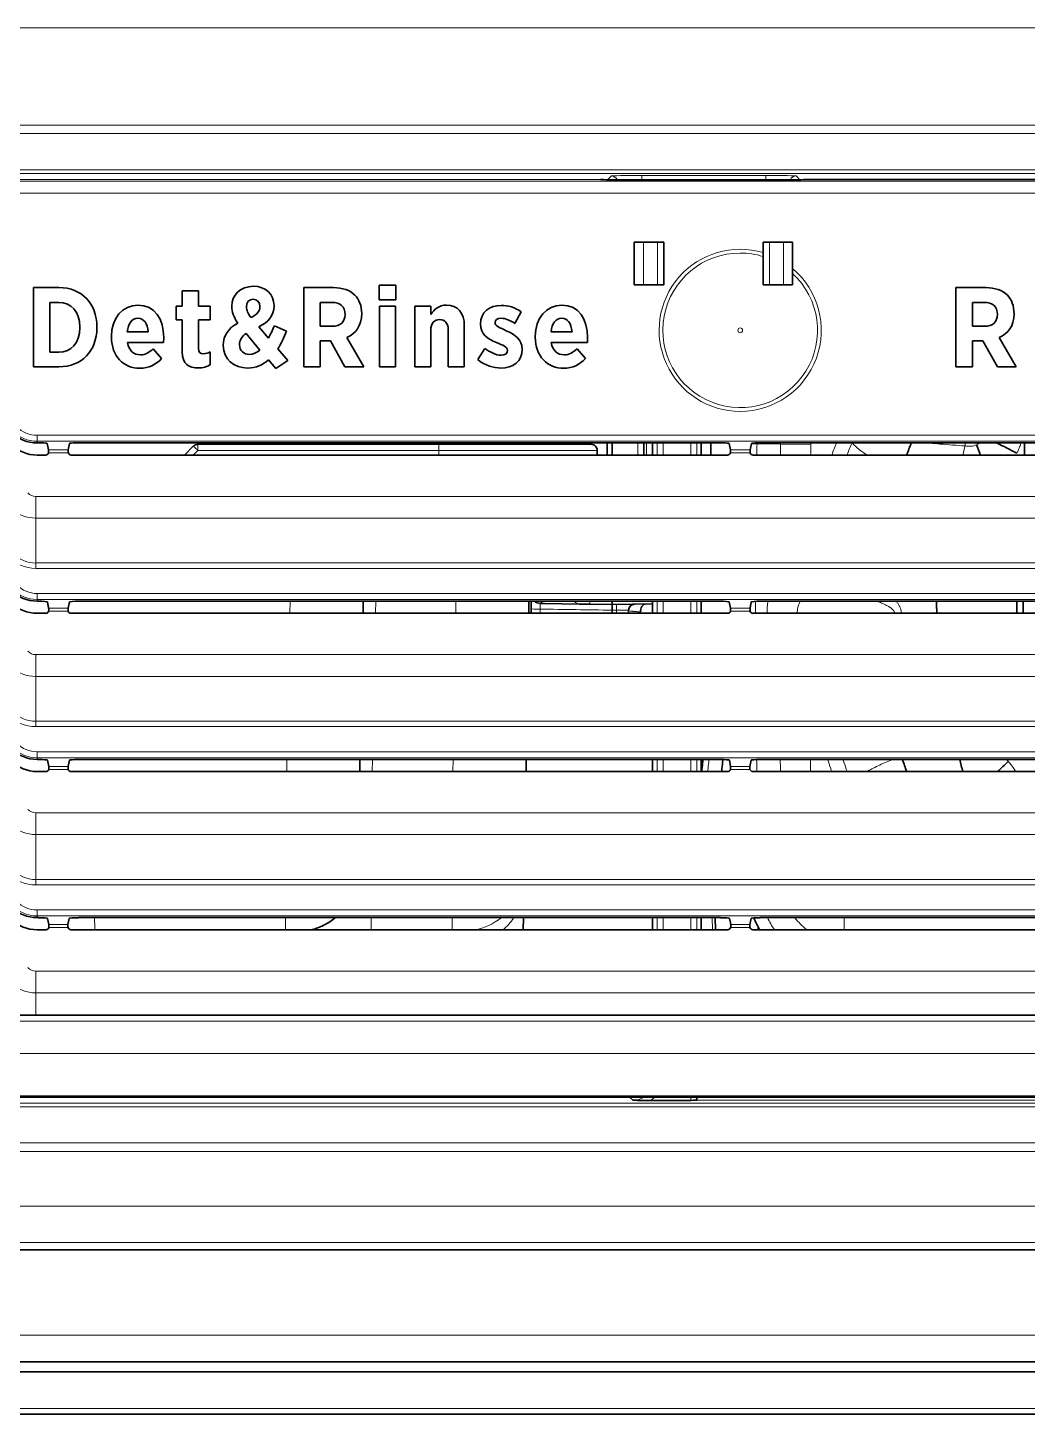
# Model space of a CAD drawing. Header units: inches. Extents: x -1096 to 3103, y -191 to 3207.
# Drawn here: x 1357.1 to 1439.2, y 1116.8 to 1230.7 of the extents above; entities that cross this region are included whole.
import ezdxf

# ---------------------------------------------------------------- set-up
doc = ezdxf.new("R2010")
doc.units = ezdxf.units.IN

msp = doc.modelspace()

# ---------------------------------------------------------------- linework, layer by layer
at = {"lineweight": 13}
for p, q in [((1747.5, 1230.75), (1305.42, 1230.75)), ((1314.76, 1222.75), (1516.56, 1222.75)), ((1516.56, 1222.05), (1314.76, 1222.05)), ((1314.76, 1219.07), (1516.56, 1219.07)), ((1516.56, 1218.77), (1314.76, 1218.77)), ((1404.18, 1218.28), (1315.52, 1218.28)), ((1315.66, 1218.15), (1515.67, 1218.15)), ((1404.77, 1218.26), (1405.08, 1218.57)), ((1407.58, 1218.61), (1407.58, 1218.24)), ((1407.58, 1218.61), (1417.75, 1218.61)), ((1417.75, 1218.61), (1417.75, 1218.24)), ((1420.25, 1218.57), (1420.56, 1218.26)), ((1515.67, 1217.15), (1315.66, 1217.15)), ((1407.72, 1209.64), (1407.72, 1213.14)), ((1408.87, 1213.14), (1408.87, 1209.64)), ((1418.06, 1209.64), (1418.06, 1213.14)), ((1419.21, 1213.14), (1419.21, 1209.64)), ((1357.91, 1197.27), (1357.91, 1196.78)), ((1357.91, 1197.27), (1473.42, 1197.27)), ((1357.91, 1196.78), (1357.91, 1196.64)), ((1473.42, 1196.78), (1357.91, 1196.78)), ((1358.86, 1196.07), (1360.47, 1196.07)), ((1371.12, 1196.63), (1371.12, 1196.64)), ((1371.12, 1196.53), (1371.12, 1196.02)), ((1389.87, 1196.53), (1389.87, 1196.63)), ((1390.36, 1196.53), (1390.36, 1196.63)), ((1390.9, 1196.63), (1390.9, 1196.64)), ((1390.91, 1196.53), (1390.91, 1196.02)), ((1405.13, 1196.64), (1405.13, 1195.64)), ((1407.25, 1195.64), (1407.25, 1196.64)), ((1407.97, 1196.64), (1407.97, 1195.64)), ((1408.83, 1195.64), (1408.83, 1196.64)), ((1409.33, 1196.64), (1409.33, 1195.64)), ((1411.6, 1195.64), (1411.6, 1196.64)), ((1412.1, 1196.64), (1412.1, 1195.64)), ((1414.86, 1196.07), (1416.47, 1196.07)), ((1416.57, 1196.57), (1417.03, 1196.56)), ((1417.03, 1196.56), (1418.98, 1196.53)), ((1418.98, 1196.53), (1421.46, 1196.49)), ((1434.14, 1196.64), (1434.14, 1196.39)), ((1360.48, 1195.82), (1358.85, 1195.82)), ((1371.12, 1196.02), (1370.74, 1195.64)), ((1390.91, 1196.02), (1371.12, 1196.02)), ((1390.9, 1195.64), (1390.91, 1196.02)), ((1416.48, 1195.82), (1414.85, 1195.82)), ((1357.81, 1192.25), (1473.52, 1192.25)), ((1357.81, 1190.46), (1357.81, 1192.25)), ((1357.81, 1190.46), (1357.81, 1186.78)), ((1473.52, 1190.46), (1357.81, 1190.46)), ((1357.81, 1186.78), (1473.52, 1186.78)), ((1357.81, 1186.78), (1357.81, 1186.33)), ((1473.52, 1186.33), (1357.81, 1186.33)), ((1357.91, 1184.27), (1357.91, 1183.78)), ((1357.91, 1184.27), (1473.42, 1184.27)), ((1357.91, 1183.78), (1357.91, 1183.64)), ((1473.42, 1183.78), (1357.91, 1183.78)), ((1378.68, 1182.64), (1378.7, 1183.64)), ((1385.73, 1183.64), (1385.71, 1182.64)), ((1392.29, 1182.64), (1392.31, 1183.64)), ((1408.83, 1182.64), (1408.83, 1183.64)), ((1409.33, 1183.64), (1409.33, 1182.64)), ((1411.6, 1182.64), (1411.6, 1183.64)), ((1412.1, 1183.64), (1412.1, 1182.64)), ((1358.86, 1183.07), (1360.47, 1183.07)), ((1360.47, 1182.82), (1358.86, 1182.82)), ((1399.22, 1182.99), (1399.22, 1182.64)), ((1405.51, 1182.9), (1405.51, 1182.64)), ((1414.86, 1183.07), (1416.47, 1183.07)), ((1416.47, 1182.82), (1414.86, 1182.82)), ((1357.81, 1179.25), (1473.52, 1179.25)), ((1357.81, 1177.46), (1357.81, 1179.25)), ((1357.81, 1177.46), (1357.81, 1173.78)), ((1473.52, 1177.46), (1357.81, 1177.46)), ((1357.81, 1173.78), (1357.81, 1173.33)), ((1357.81, 1173.78), (1473.52, 1173.78)), ((1473.52, 1173.33), (1357.81, 1173.33)), ((1357.91, 1171.27), (1357.91, 1170.78)), ((1357.91, 1171.27), (1473.42, 1171.27)), ((1357.91, 1170.78), (1357.91, 1170.64)), ((1473.42, 1170.78), (1357.91, 1170.78)), ((1358.87, 1170.07), (1360.46, 1170.07)), ((1378.41, 1169.64), (1378.43, 1170.64)), ((1385.46, 1170.64), (1385.44, 1169.64)), ((1392.07, 1169.64), (1392.09, 1170.64)), ((1408.83, 1169.64), (1408.83, 1170.64)), ((1409.33, 1170.64), (1409.33, 1169.64)), ((1411.6, 1169.64), (1411.6, 1170.64)), ((1412.1, 1170.64), (1412.1, 1169.64)), ((1414.87, 1170.07), (1416.46, 1170.07)), ((1360.46, 1169.82), (1358.87, 1169.82)), ((1416.46, 1169.82), (1414.87, 1169.82)), ((1357.81, 1166.25), (1473.52, 1166.25)), ((1357.81, 1164.46), (1357.81, 1166.25)), ((1473.52, 1164.46), (1357.81, 1164.46)), ((1357.81, 1164.46), (1357.81, 1160.78)), ((1357.81, 1160.78), (1473.52, 1160.78)), ((1357.81, 1160.78), (1357.81, 1160.33)), ((1473.52, 1160.33), (1357.81, 1160.33)), ((1357.91, 1157.78), (1357.91, 1158.27)), ((1357.91, 1158.27), (1473.42, 1158.27)), ((1357.91, 1157.78), (1357.91, 1157.64)), ((1473.42, 1157.78), (1357.91, 1157.78)), ((1408.83, 1156.64), (1408.83, 1157.64)), ((1409.33, 1157.64), (1409.33, 1156.64)), ((1411.6, 1156.64), (1411.6, 1157.64)), ((1412.1, 1157.64), (1412.1, 1156.64)), ((1413.37, 1156.64), (1413.35, 1157.64)), ((1424.19, 1157.64), (1424.19, 1156.64)), ((1360.45, 1156.82), (1358.87, 1156.82)), ((1358.88, 1157.07), (1360.45, 1157.07)), ((1416.45, 1156.82), (1414.87, 1156.82)), ((1414.88, 1157.07), (1416.45, 1157.07)), ((1417.12, 1156.9), (1417.12, 1156.64)), ((1357.81, 1153.25), (1473.52, 1153.25)), ((1357.81, 1151.46), (1357.81, 1153.25)), ((1473.52, 1151.46), (1357.81, 1151.46)), ((1357.81, 1151.46), (1357.81, 1149.64)), ((1476.66, 1149.14), (1354.66, 1149.14)), ((1315.61, 1146.49), (1515.72, 1146.49)), ((1515.72, 1142.99), (1315.61, 1142.99)), ((1406.83, 1142.64), (1406.58, 1142.88)), ((1411.6, 1142.63), (1411.6, 1142.88)), ((1412.1, 1142.88), (1412.1, 1142.64)), ((1516.56, 1142.64), (1412.1, 1142.64)), ((1314.76, 1142.41), (1516.56, 1142.41)), ((1516.56, 1142.11), (1314.76, 1142.11)), ((1314.76, 1139.13), (1516.56, 1139.13)), ((1516.56, 1138.43), (1314.76, 1138.43)), ((1269.49, 1133.95), (1783.44, 1133.95)), ((1783.44, 1130.95), (1269.49, 1130.95)), ((1277.57, 1117.32), (1775.36, 1117.32))]:
    msp.add_line(p, q, dxfattribs=at)
at = {"lineweight": 35}
for p, q in [((1404.26, 1218.28), (1404.18, 1218.28)), ((1418.66, 1218.24), (1406.66, 1218.24)), ((1421.15, 1218.28), (1421.07, 1218.28)), ((1515.81, 1218.28), (1421.15, 1218.28)), ((1406.96, 1213.14), (1407.72, 1213.14)), ((1406.96, 1213.14), (1406.96, 1209.64)), ((1407.72, 1213.14), (1408.87, 1213.14)), ((1409.39, 1213.14), (1408.87, 1213.14)), ((1409.39, 1209.64), (1409.39, 1213.14)), ((1418.06, 1213.14), (1417.54, 1213.14)), ((1417.54, 1213.14), (1417.54, 1209.64)), ((1419.21, 1213.14), (1418.06, 1213.14)), ((1419.96, 1213.14), (1419.21, 1213.14)), ((1419.96, 1209.64), (1419.96, 1213.14)), ((1357.61, 1209.4), (1357.61, 1202.89)), ((1359.71, 1209.4), (1357.61, 1209.4)), ((1369.84, 1209.14), (1369.84, 1207.87)), ((1371.16, 1209.14), (1369.84, 1209.14)), ((1371.16, 1207.87), (1371.16, 1209.14)), ((1379.81, 1209.4), (1379.81, 1202.89)), ((1382.25, 1209.4), (1379.81, 1209.4)), ((1406.96, 1209.64), (1407.72, 1209.64)), ((1407.72, 1209.64), (1408.87, 1209.64)), ((1409.39, 1209.64), (1408.87, 1209.64)), ((1418.06, 1209.64), (1417.54, 1209.64)), ((1419.21, 1209.64), (1418.06, 1209.64)), ((1419.21, 1209.64), (1419.96, 1209.64)), ((1433.38, 1209.4), (1433.38, 1202.89)), ((1435.83, 1209.4), (1433.38, 1209.4)), ((1358.96, 1208.18), (1359.7, 1208.18)), ((1358.96, 1204.1), (1358.96, 1208.18)), ((1369.34, 1207.87), (1369.34, 1206.75)), ((1369.84, 1207.87), (1369.34, 1207.87)), ((1372.14, 1207.87), (1371.16, 1207.87)), ((1372.14, 1206.75), (1372.14, 1207.87)), ((1373.9, 1207.87), (1373.9, 1207.84)), ((1377.37, 1207.9), (1377.37, 1207.94)), ((1381.16, 1208.18), (1382.12, 1208.18)), ((1381.16, 1206.22), (1381.16, 1208.18)), ((1388.93, 1207.87), (1388.93, 1202.89)), ((1390.25, 1207.87), (1388.93, 1207.87)), ((1390.25, 1207.2), (1390.25, 1207.87)), ((1434.73, 1208.18), (1435.7, 1208.18)), ((1434.73, 1206.22), (1434.73, 1208.18)), ((1369.34, 1206.75), (1369.84, 1206.75)), ((1369.84, 1206.75), (1369.84, 1204.13)), ((1371.16, 1206.75), (1372.14, 1206.75)), ((1371.16, 1204.4), (1371.16, 1206.75)), ((1395.53, 1206.51), (1395.53, 1206.53)), ((1397.15, 1206.46), (1397.68, 1207.41)), ((1361.42, 1206.16), (1361.42, 1206.11)), ((1362.82, 1206.1), (1362.82, 1206.19)), ((1364.02, 1205.41), (1364.02, 1205.32)), ((1367.04, 1205.76), (1365.32, 1205.76)), ((1375.08, 1205.63), (1376.2, 1204.26)), ((1376.91, 1205.25), (1376.13, 1206.19)), ((1378.4, 1205.83), (1377.4, 1206.27)), ((1382.15, 1206.22), (1381.16, 1206.22)), ((1384.75, 1202.89), (1383.36, 1205.3)), ((1390.25, 1202.89), (1390.25, 1205.89)), ((1391.68, 1205.89), (1391.68, 1202.89)), ((1393, 1202.89), (1393, 1206.28)), ((1398.83, 1205.41), (1398.83, 1205.32)), ((1401.85, 1205.76), (1400.13, 1205.76)), ((1435.73, 1206.22), (1434.73, 1206.22)), ((1438.32, 1202.89), (1436.94, 1205.3)), ((1359.7, 1204.1), (1358.96, 1204.1)), ((1365.33, 1204.89), (1368.3, 1204.89)), ((1368.13, 1203.57), (1367.45, 1204.37)), ((1372.13, 1203.06), (1372.13, 1204.11)), ((1373.2, 1204.66), (1373.2, 1204.63)), ((1374.54, 1204.72), (1374.54, 1204.7)), ((1378.5, 1203.42), (1377.68, 1204.37)), ((1381.16, 1205.02), (1382, 1205.02)), ((1381.16, 1202.89), (1381.16, 1205.02)), ((1382, 1205.02), (1383.2, 1202.89)), ((1394.69, 1204.41), (1394.11, 1203.48)), ((1400.14, 1204.89), (1403.11, 1204.89)), ((1402.94, 1203.57), (1402.26, 1204.37)), ((1434.73, 1205.02), (1435.58, 1205.02)), ((1434.73, 1202.89), (1434.73, 1205.02)), ((1435.58, 1205.02), (1436.78, 1202.89)), ((1357.61, 1202.89), (1359.71, 1202.89)), ((1376.91, 1203.46), (1377.53, 1202.76)), ((1377.53, 1202.76), (1378.5, 1203.42)), ((1379.81, 1202.89), (1381.16, 1202.89)), ((1383.2, 1202.89), (1384.75, 1202.89)), ((1388.93, 1202.89), (1390.25, 1202.89)), ((1391.68, 1202.89), (1393, 1202.89)), ((1433.38, 1202.89), (1434.73, 1202.89)), ((1436.78, 1202.89), (1438.32, 1202.89)), ((1357.91, 1196.64), (1358.25, 1196.64)), ((1358.86, 1196.07), (1358.75, 1196.6)), ((1360.58, 1196.6), (1360.47, 1196.07)), ((1361.08, 1196.64), (1414.25, 1196.64)), ((1370.02, 1195.64), (1370.77, 1196.39)), ((1371.12, 1196.63), (1371.03, 1196.64)), ((1390.9, 1196.63), (1371.12, 1196.63)), ((1371.12, 1196.53), (1390.91, 1196.53)), ((1403.4, 1196.63), (1390.9, 1196.63)), ((1390.91, 1196.53), (1403.41, 1196.53)), ((1397.86, 1196.63), (1397.86, 1196.53)), ((1397.87, 1196.63), (1397.87, 1196.53)), ((1403.48, 1196.64), (1403.4, 1196.63)), ((1404.74, 1195.64), (1404.74, 1196.64)), ((1405.14, 1196.64), (1405.14, 1195.64)), ((1407.74, 1196.64), (1407.74, 1195.64)), ((1408.46, 1195.64), (1408.46, 1196.64)), ((1412.46, 1196.64), (1412.46, 1195.64)), ((1413.24, 1196.64), (1413.24, 1195.64)), ((1414.86, 1196.07), (1414.75, 1196.6)), ((1416.58, 1196.6), (1416.47, 1196.07)), ((1417.08, 1196.64), (1470.25, 1196.64)), ((1358.61, 1195.64), (1357.91, 1195.64)), ((1414.61, 1195.64), (1360.72, 1195.64)), ((1403.91, 1196.02), (1403.9, 1195.64)), ((1470.61, 1195.64), (1416.72, 1195.64)), ((1357.91, 1183.64), (1358.01, 1183.64)), ((1358.86, 1183.07), (1358.76, 1183.58)), ((1360.57, 1183.58), (1360.47, 1183.07)), ((1361.32, 1183.64), (1414.01, 1183.64)), ((1384.68, 1182.64), (1384.7, 1183.64)), ((1398.31, 1183.64), (1398.29, 1182.64)), ((1405.14, 1183.36), (1405.14, 1183.64)), ((1408.46, 1182.64), (1408.46, 1183.64)), ((1412.46, 1183.64), (1412.46, 1182.64)), ((1414.86, 1183.07), (1414.76, 1183.58)), ((1416.57, 1183.58), (1416.47, 1183.07)), ((1417.32, 1183.64), (1470.01, 1183.64)), ((1358.62, 1182.64), (1357.91, 1182.64)), ((1414.62, 1182.64), (1360.71, 1182.64)), ((1398.49, 1182.64), (1398.49, 1183.02)), ((1399.58, 1183.45), (1399.22, 1183.46)), ((1402.44, 1183.4), (1399.58, 1183.45)), ((1403.31, 1183.39), (1402.44, 1183.4)), ((1405.14, 1183.36), (1403.31, 1183.39)), ((1408.46, 1183.42), (1405.14, 1183.36)), ((1405.14, 1182.9), (1405.14, 1182.64)), ((1406.49, 1182.65), (1406.49, 1182.89)), ((1470.62, 1182.64), (1416.71, 1182.64)), ((1357.91, 1170.64), (1358.02, 1170.64)), ((1358.87, 1170.07), (1358.77, 1170.58)), ((1360.56, 1170.58), (1360.46, 1170.07)), ((1361.31, 1170.64), (1414.02, 1170.64)), ((1384.41, 1169.64), (1384.43, 1170.64)), ((1398.08, 1170.64), (1398.07, 1169.64)), ((1408.46, 1169.64), (1408.46, 1170.64)), ((1412.46, 1170.64), (1412.46, 1169.64)), ((1414.87, 1170.07), (1414.77, 1170.58)), ((1416.56, 1170.58), (1416.46, 1170.07)), ((1417.31, 1170.64), (1470.02, 1170.64)), ((1358.63, 1169.64), (1357.91, 1169.64)), ((1414.63, 1169.64), (1360.7, 1169.64)), ((1470.63, 1169.64), (1416.7, 1169.64)), ((1357.91, 1157.64), (1358.03, 1157.64)), ((1358.88, 1157.07), (1358.78, 1157.58)), ((1360.55, 1157.58), (1360.45, 1157.07)), ((1361.3, 1157.64), (1414.03, 1157.64)), ((1397.86, 1157.64), (1397.84, 1156.64)), ((1408.46, 1156.64), (1408.46, 1157.64)), ((1412.46, 1157.64), (1412.46, 1156.64)), ((1413.6, 1157.64), (1413.62, 1156.64)), ((1414.88, 1157.07), (1414.78, 1157.58)), ((1416.55, 1157.58), (1416.45, 1157.07)), ((1417.3, 1157.64), (1470.03, 1157.64)), ((1358.63, 1156.64), (1357.91, 1156.64)), ((1414.63, 1156.64), (1360.69, 1156.64)), ((1470.63, 1156.64), (1416.69, 1156.64)), ((1354.91, 1149.64), (1476.41, 1149.64)), ((1322.16, 1142.88), (1509.16, 1142.88)), ((1411.6, 1142.63), (1408.32, 1142.63)), ((1412.1, 1142.64), (1412.1, 1142.64)), ((1263.96, 1130.34), (1788.96, 1130.34)), ((1792.16, 1121.14), (1260.76, 1121.14)), ((1792.16, 1120.34), (1260.76, 1120.34)), ((1775.36, 1116.84), (1277.57, 1116.84))]:
    msp.add_line(p, q, dxfattribs=at)
at = {"lineweight": 13}
msp.add_circle((1415.66, 1205.89), 0.195, dxfattribs=at)
at = {"lineweight": 35}
for centre, radius, start, end in [((1404.18, 1217.78), 0.5, 80.8364, 90), ((1421.15, 1217.78), 0.5, 90, 99.1636), ((1357.91, 1199.64), 3, 225, 270), ((1357.91, 1198.64), 3, 225, 270), ((1371.12, 1196.03), 0.5, 90, 135), ((1403.41, 1196.03), 0.5, 359, 90), ((1357.91, 1186.64), 3, 225, 270), ((1357.91, 1185.64), 3, 225, 270), ((1399.24, 1184.21), 0.75, 229.4951, 269), ((1406.99, 1182.89), 0.5, 91, 180), ((1407.98, 1182.91), 0.5, 91, 198.4533), ((1357.91, 1173.64), 3, 225, 270), ((1357.91, 1172.64), 3, 225, 270), ((1357.91, 1160.64), 3, 225, 270), ((1357.91, 1159.64), 3, 225, 270), ((1424.19, 1160.64), 8, 202.1668, 210.0005)]:
    msp.add_arc(centre, radius, start, end, dxfattribs=at)
at = {"lineweight": 13}
for centre, radius, start, end in [((1415.66, 1205.89), 6.66, 73.62, 270), ((1415.66, 1205.89), 6.35, 90, 47.3681), ((1415.66, 1205.89), 6.35, 72.7987, 90), ((1415.66, 1205.89), 6.66, 270, 49.7644), ((1357.91, 1199.64), 2.86, 225, 270), ((1357.91, 1199.64), 2.37, 225, 270), ((2230.89, 1182.64), 813.97, 179.01986, 179.08489), ((2230.89, 1182.64), 812.03, 179.01986, 179.0827), ((1424.01, 1196.44), 5.03, 177.7687, 179.0199), ((2230.89, 1182.64), 809.55, 179.01986, 179.07989), ((1424.01, 1196.44), 2.55, 175.6001, 179.0199), ((1357.91, 1186.64), 2.37, 225, 270), ((1357.91, 1186.64), 2.86, 225, 270), ((2230.89, 1182.64), 813.97, 179.93036, 180.00004), ((1357.91, 1173.64), 2.86, 225, 270), ((1357.91, 1173.64), 2.37, 225, 270), ((2230.89, 1182.64), 813.97, 180.84507, 180.91511), ((2230.89, 1182.64), 812.03, 180.84676, 180.9173), ((2230.89, 1182.64), 809.55, 180.84933, 180.9201), ((1357.91, 1160.64), 2.86, 225, 270), ((1357.91, 1160.64), 2.37, 225, 270), ((1424.19, 1160.64), 6.97, 205.4749, 214.9944), ((1424.19, 1160.64), 5.03, 216.6554, 232.7497)]:
    msp.add_arc(centre, radius, start, end, dxfattribs=at)
at = {"lineweight": 35}
for centre, major_axis, ratio, start_param, end_param in [((1406.66, 1218.29), (2.5, 0), 0.017455, 3.249379, 4.712389), ((1418.66, 1218.29), (2.5, 0), 0.017455, 4.712389, 6.175399), ((1358.25, 1196.6), (-0.5, 0), 0.087489, 3.159101, 4.712444), ((1358.85, 1195.82), (0, 0.25), 0.017455, 4.996747, 6.195908), ((1360.47, 1195.82), (0, 0.25), 0.017455, 0.087277, 1.286438), ((1361.08, 1196.6), (0.5, 0), 0.087489, 1.570741, 3.124084), ((1414.25, 1196.6), (-0.5, 0), 0.087489, 3.159101, 4.712444), ((1414.85, 1195.82), (0, 0.25), 0.017455, 4.996747, 6.195908), ((1416.47, 1195.82), (0, 0.25), 0.017455, 0.087277, 1.286438), ((1417.08, 1196.6), (0.5, 0), 0.087489, 1.570741, 3.124084), ((1429.76, 1193.99), (2.23, 6.63), 0.136692, 1.206436, 1.365797), ((1436.85, 1193.13), (-2.82, 6.41), 0.048917, 0.99773, 1.146399), ((1438.86, 1194.98), (-6.18, 3.29), 0.070826, 4.828483, 5.103695), ((1438.86, 1194.98), (-6.18, 3.29), 0.070826, 4.828483, 5.103695), ((1358.61, 1195.89), (-0.112, 0.224), 0.999238, 2.677872, 3.965953), ((1360.72, 1195.89), (0.112, 0.224), 0.999238, 2.317233, 3.605313), ((1414.61, 1195.89), (-0.112, 0.224), 0.999238, 2.677872, 3.965953), ((1416.72, 1195.89), (0.112, 0.224), 0.999238, 2.317233, 3.605313), ((1358.01, 1183.57), (-0.75, 0), 0.087489, 3.159101, 4.712444), ((1361.32, 1183.57), (0.75, 0), 0.087489, 1.570741, 3.124084), ((1414.01, 1183.57), (-0.75, 0), 0.087489, 3.159101, 4.712444), ((1417.32, 1183.57), (0.75, 0), 0.087489, 1.570741, 3.124084), ((1358.62, 1182.89), (-0.112, 0.224), 0.999238, 2.677872, 3.965953), ((1358.86, 1182.82), (0, 0.25), 0.017455, 4.996747, 6.195908), ((1360.47, 1182.82), (0, 0.25), 0.017455, 0.087277, 1.287899), ((1360.71, 1182.89), (-0.25, 0), 0.999848, 0.282258, 1.570796), ((1414.62, 1182.89), (0.25, 0), 0.999848, 4.712389, 6.000927), ((1414.86, 1182.82), (0, 0.25), 0.017455, 4.995286, 6.195908), ((1416.47, 1182.82), (0, 0.25), 0.017455, 0.087277, 1.286438), ((1416.71, 1182.89), (0.112, 0.224), 0.999238, 2.317233, 3.605313), ((1428.33, 1182.66), (3.5, 0.05), 0.002221, 4.712358, 4.871732), ((1358.02, 1170.57), (-0.75, 0), 0.087489, 3.159101, 4.712444), ((1358.87, 1169.82), (0, 0.25), 0.017455, 4.996747, 6.195908), ((1360.46, 1169.82), (0, 0.25), 0.017455, 0.087277, 1.286438), ((1361.31, 1170.57), (0.75, 0), 0.087489, 1.570741, 3.124084), ((1414.02, 1170.57), (-0.75, 0), 0.087489, 3.159101, 4.712444), ((1414.87, 1169.82), (0, 0.25), 0.017455, 4.996747, 6.195908), ((1416.46, 1169.82), (0, 0.25), 0.017455, 0.087277, 1.286438), ((1417.31, 1170.57), (0.75, 0), 0.087489, 1.570741, 3.124084), ((1429.77, 1171.29), (-2.23, 6.63), 0.136662, 1.623072, 1.776108), ((1434.14, 1172.43), (1.41, -6.86), 0.117584, 4.952139, 5.107045), ((1438.22, 1171.19), (-5.09, -4.8), 0.022387, 1.265985, 1.442906), ((1358.63, 1169.89), (-0.112, 0.224), 0.999238, 2.677872, 3.965953), ((1360.7, 1169.89), (0.112, 0.224), 0.999238, 2.317233, 3.605313), ((1414.63, 1169.89), (-0.112, 0.224), 0.999238, 2.677872, 3.965953), ((1416.7, 1169.89), (0.112, 0.224), 0.999238, 2.317233, 3.605313), ((1358.03, 1157.57), (-0.75, 0), 0.087489, 3.159101, 4.712444), ((1361.3, 1157.57), (0.75, 0), 0.087489, 1.570741, 3.124084), ((1414.03, 1157.57), (-0.75, 0), 0.087489, 3.159101, 4.712444), ((1417.3, 1157.57), (0.75, 0), 0.087489, 1.570741, 3.124084), ((1358.63, 1156.89), (-0.112, 0.224), 0.999238, 2.677872, 3.965953), ((1358.88, 1156.82), (0, 0.25), 0.017455, 4.996747, 6.195908), ((1360.45, 1156.82), (0, 0.25), 0.017455, 0.087277, 1.286438), ((1360.7, 1156.89), (0.112, 0.224), 0.999238, 2.317233, 3.605313), ((1414.63, 1156.89), (-0.112, 0.224), 0.999238, 2.677872, 3.965953), ((1414.88, 1156.82), (0, 0.25), 0.017455, 4.996747, 6.195908), ((1416.45, 1156.82), (0, 0.25), 0.017455, 0.087277, 1.286438), ((1416.7, 1156.89), (0.112, 0.224), 0.999238, 2.317233, 3.605313), ((1411.6, 1142.64), (0.5, 0), 0.017455, 4.712389, 6.265732), ((1412.1, 1143.14), (0, 0.5), 0.017455, 3.159046, 4.180709)]:
    msp.add_ellipse(centre, major_axis=major_axis, ratio=ratio, start_param=start_param, end_param=end_param, dxfattribs=at)
at = {"lineweight": 13}
for centre, major_axis, ratio, start_param, end_param in [((1407.58, 1218.57), (2.5, 0), 0.017455, 1.570796, 3.124139), ((1405.08, 1218.07), (0.354, -0.354), 0.999695, 1.150322, 2.356042), ((1417.75, 1218.57), (2.5, 0), 0.017455, 0.017453, 1.570796), ((1420.25, 1218.07), (-0.354, -0.354), 0.999695, 3.927143, 5.132864), ((1371.12, 1196.03), (-0.354, 0.354), 0.012342, 0, 1.583137), ((1434.14, 1192.85), (1.41, 6.86), 0.117584, 1.052773, 1.17614), ((1390.9, 1196.03), (-13, 0.01), 0.000671, 1.57109, 3.141581), ((1357.81, 1193.37), (0, -1.12), 0.894427, 5.553458, 6.283185), ((1357.81, 1193.37), (3, 0), 0.968963, 3.982661, 4.712389), ((1357.81, 1190.24), (0, -3.91), 0.894427, 5.553458, 6.283185), ((1357.81, 1190.24), (0, 3.47), 0.865575, 2.411865, 3.141593), ((1399.6, 1184.2), (0.013, 0.75), 0.713197, 2.434444, 3.141593), ((1402.45, 1184.15), (0.013, 0.75), 0.713197, 2.3388, 3.141593), ((1403.32, 1184.14), (0.013, 0.75), 0.01745, 2.299269, 3.141593), ((1399.24, 1183.02), (0.75, 0), 0.050647, 3.141593, 4.694936), ((1405.51, 1182.86), (-0.009, 0.5), 0.016084, 0, 1.48908), ((1357.81, 1180.37), (0, -1.12), 0.894427, 5.553458, 6.283185), ((1357.81, 1180.37), (3, 0), 0.968963, 3.982661, 4.712389), ((1357.81, 1177.24), (0, 3.47), 0.865575, 2.411865, 3.141593), ((1357.81, 1177.24), (0, -3.91), 0.894427, 5.553458, 6.283185), ((1434.14, 1172.43), (-1.41, 6.86), 0.117584, 1.810547, 1.965452), ((1357.81, 1167.37), (0, -1.12), 0.894427, 5.553458, 6.283185), ((1357.81, 1167.37), (3, 0), 0.968963, 3.982661, 4.712389), ((1357.81, 1164.24), (0, -3.91), 0.894427, 5.553458, 6.283185), ((1357.81, 1164.24), (0, 3.47), 0.865575, 2.411865, 3.141593), ((1362.57, 1161.21), (0.09, -5), 0.000305, 5.508908, 5.86779), ((1378.24, 1161.49), (0.09, -5), 0.000305, 5.590652, 6.036251), ((1385.27, 1161.43), (0.09, -5), 0.000305, 5.572044, 5.991119), ((1391.93, 1161.54), (-0.09, 5), 0.000305, 2.466846, 2.945848), ((1392.93, 1161.55), (5, -0.09), 0.999962, 4.917011, 5.40192), ((1392.91, 1160.42), (-5, 0.09), 0.999962, 2.300645, 2.568514), ((1357.81, 1154.37), (0, -1.12), 0.894427, 5.553458, 6.283185), ((1357.81, 1154.37), (3, 0), 0.968963, 3.982661, 4.712389), ((1406.83, 1144.64), (-1.41, 1.41), 0.999543, 2.356347, 2.858364), ((1406.83, 1144.64), (1.77, -1.77), 0.999695, 6.1356, 6.291412)]:
    msp.add_ellipse(centre, major_axis=major_axis, ratio=ratio, start_param=start_param, end_param=end_param, dxfattribs=at)
at = {"lineweight": 35}
for points, degree in [([(1362.82, 1206.19), (1362.82, 1208.09), (1361.6, 1209.4), (1359.71, 1209.4)], 3), ([(1387.38, 1209.6), (1386.92, 1209.6), (1386.46, 1209.6), (1386, 1209.6)], 3), ([(1386, 1209.6), (1386, 1209.2), (1386, 1208.8), (1386, 1208.4)], 3), ([(1387.38, 1208.4), (1387.38, 1208.8), (1387.38, 1209.2), (1387.38, 1209.6)], 3), ([(1359.7, 1208.18), (1360.72, 1208.18), (1361.42, 1207.45), (1361.42, 1206.16)], 3), ([(1373.9, 1207.84), (1373.9, 1207.4), (1374.06, 1206.98), (1374.39, 1206.48)], 3), ([(1375.47, 1206.94), (1375.22, 1207.28), (1375.11, 1207.53), (1375.11, 1207.83)], 3), ([(1376.21, 1207.86), (1376.21, 1207.45), (1375.97, 1207.17), (1375.47, 1206.94)], 3), ([(1376.13, 1206.19), (1376.88, 1206.55), (1377.37, 1207.06), (1377.37, 1207.9)], 3), ([(1382.12, 1208.18), (1382.81, 1208.18), (1383.21, 1207.85), (1383.21, 1207.19)], 3), ([(1386, 1208.4), (1386.46, 1208.4), (1386.92, 1208.4), (1387.38, 1208.4)], 3), ([(1387.35, 1207.87), (1386.91, 1207.87), (1386.47, 1207.87), (1386.03, 1207.87)], 3), ([(1386.03, 1207.87), (1386.03, 1206.21), (1386.03, 1204.55), (1386.03, 1202.89)], 3), ([(1387.35, 1202.89), (1387.35, 1204.55), (1387.35, 1206.21), (1387.35, 1207.87)], 3), ([(1435.7, 1208.18), (1436.39, 1208.18), (1436.79, 1207.85), (1436.79, 1207.19)], 3), ([(1374.39, 1206.48), (1373.63, 1206.07), (1373.2, 1205.48), (1373.2, 1204.66)], 3), ([(1383.21, 1207.19), (1383.21, 1206.61), (1382.84, 1206.22), (1382.15, 1206.22)], 3), ([(1383.36, 1205.3), (1384.08, 1205.62), (1384.57, 1206.24), (1384.57, 1207.27)], 3), ([(1394.32, 1206.42), (1394.32, 1205.55), (1394.93, 1205.2), (1395.64, 1204.89)], 3), ([(1396.44, 1205.86), (1395.91, 1206.1), (1395.53, 1206.25), (1395.53, 1206.51)], 3), ([(1436.79, 1207.19), (1436.79, 1206.61), (1436.42, 1206.22), (1435.73, 1206.22)], 3), ([(1436.94, 1205.3), (1437.65, 1205.62), (1438.15, 1206.24), (1438.15, 1207.23)], 3), ([(1361.42, 1206.11), (1361.42, 1204.82), (1360.72, 1204.1), (1359.7, 1204.1)], 3), ([(1359.71, 1202.89), (1361.6, 1202.89), (1362.82, 1204.2), (1362.82, 1206.1)], 3), ([(1374.54, 1204.72), (1374.54, 1205.04), (1374.7, 1205.39), (1375.08, 1205.63)], 3), ([(1377.4, 1206.27), (1377.23, 1205.86), (1377.08, 1205.55), (1376.91, 1205.25)], 3), ([(1377.68, 1204.37), (1377.96, 1204.8), (1378.2, 1205.29), (1378.4, 1205.83)], 3), ([(1397.76, 1204.35), (1397.76, 1205.15), (1397.16, 1205.52), (1396.44, 1205.86)], 3), ([(1395.64, 1204.89), (1396.17, 1204.66), (1396.55, 1204.54), (1396.55, 1204.23)], 3), ([(1386.03, 1202.89), (1386.47, 1202.89), (1386.91, 1202.89), (1387.35, 1202.89)], 3), ([(1439.02, 1196.65), (1439.01, 1196.15), (1439, 1195.65)], 2), ([(1431.8, 1182.64), (1431.8, 1182.97), (1431.79, 1183.31), (1431.78, 1183.64)], 3), ([(1438.37, 1182.64), (1438.37, 1182.97), (1438.37, 1183.31), (1438.37, 1183.64)], 3), ([(1438.89, 1183.64), (1438.89, 1183.14), (1438.89, 1182.64)], 2), ([(1791.38, 1121.14), (1261.54, 1121.14)], 1)]:
    msp.add_open_spline(points, degree=degree, dxfattribs=at)
for points, knots in [([(1377.37, 1207.94), (1377.37, 1208.82), (1376.71, 1209.51), (1375.69, 1209.51), (1374.57, 1209.51), (1373.9, 1208.74), (1373.9, 1207.87)], [0, 0, 0, 0, 0.5, 0.5, 0.5, 1, 1, 1, 1]), ([(1384.57, 1207.27), (1384.57, 1207.91), (1384.37, 1208.42), (1384.02, 1208.77), (1383.61, 1209.18), (1383.01, 1209.4), (1382.25, 1209.4)], [0, 0, 0, 0, 0.5, 0.5, 0.5, 1, 1, 1, 1]), ([(1438.15, 1207.23), (1438.15, 1207.91), (1437.95, 1208.42), (1437.6, 1208.77), (1437.19, 1209.18), (1436.58, 1209.4), (1435.83, 1209.4)], [0, 0, 0, 0, 0.5, 0.5, 0.5, 1, 1, 1, 1]), ([(1368.3, 1204.89), (1368.31, 1205.08), (1368.31, 1205.24), (1368.31, 1205.31), (1368.31, 1206.8), (1367.61, 1207.96), (1366.19, 1207.96), (1364.94, 1207.96), (1364.02, 1206.88), (1364.02, 1205.41)], [0, 0, 0, 0, 0.333333, 0.333333, 0.333333, 0.666667, 0.666667, 0.666667, 1, 1, 1, 1]), ([(1375.11, 1207.83), (1375.11, 1208.19), (1375.33, 1208.45), (1375.98, 1208.45), (1376.21, 1208.21), (1376.21, 1207.86)], [0, 0, 0, 0, 0.5, 0.5, 1, 1, 1, 1]), ([(1393, 1206.28), (1393, 1207.31), (1392.46, 1207.96), (1391.53, 1207.96), (1390.9, 1207.96), (1390.54, 1207.6), (1390.25, 1207.2)], [0, 0, 0, 0, 0.5, 0.5, 0.5, 1, 1, 1, 1]), ([(1397.68, 1207.41), (1397.18, 1207.76), (1396.57, 1207.94), (1396.04, 1207.94), (1395.07, 1207.94), (1394.32, 1207.38), (1394.32, 1206.42)], [0, 0, 0, 0, 0.5, 0.5, 0.5, 1, 1, 1, 1]), ([(1403.11, 1204.89), (1403.12, 1205.08), (1403.12, 1205.24), (1403.12, 1205.31), (1403.12, 1206.8), (1402.42, 1207.96), (1401, 1207.96), (1399.75, 1207.96), (1398.83, 1206.88), (1398.83, 1205.41)], [0, 0, 0, 0, 0.333333, 0.333333, 0.333333, 0.666667, 0.666667, 0.666667, 1, 1, 1, 1]), ([(1365.32, 1205.76), (1365.39, 1206.47), (1365.71, 1206.88), (1366.68, 1206.88), (1366.98, 1206.45), (1367.04, 1205.76)], [0, 0, 0, 0, 0.5, 0.5, 1, 1, 1, 1]), ([(1390.25, 1205.89), (1390.25, 1206.48), (1390.54, 1206.77), (1391.42, 1206.77), (1391.68, 1206.48), (1391.68, 1205.89)], [0, 0, 0, 0, 0.5, 0.5, 1, 1, 1, 1]), ([(1395.53, 1206.53), (1395.53, 1206.73), (1395.7, 1206.88), (1396.02, 1206.88), (1396.37, 1206.88), (1396.78, 1206.7), (1397.15, 1206.46)], [0, 0, 0, 0, 0.5, 0.5, 0.5, 1, 1, 1, 1]), ([(1400.13, 1205.76), (1400.2, 1206.47), (1400.52, 1206.88), (1401.49, 1206.88), (1401.79, 1206.45), (1401.85, 1205.76)], [0, 0, 0, 0, 0.5, 0.5, 1, 1, 1, 1]), ([(1364.02, 1205.32), (1364.02, 1203.77), (1365.03, 1202.77), (1366.35, 1202.77), (1367.09, 1202.77), (1367.67, 1203.07), (1368.13, 1203.57)], [0, 0, 0, 0, 0.499998, 0.499998, 0.499998, 1, 1, 1, 1]), ([(1398.83, 1205.32), (1398.83, 1203.77), (1399.84, 1202.77), (1401.16, 1202.77), (1401.9, 1202.77), (1402.48, 1203.07), (1402.94, 1203.57)], [0, 0, 0, 0, 0.5, 0.5, 0.5, 1, 1, 1, 1]), ([(1367.45, 1204.37), (1367.13, 1204.07), (1366.81, 1203.88), (1366.41, 1203.88), (1365.85, 1203.88), (1365.44, 1204.22), (1365.33, 1204.89)], [0, 0, 0, 0, 0.5, 0.5, 0.5, 1, 1, 1, 1]), ([(1369.84, 1204.13), (1369.84, 1203.1), (1370.4, 1202.8), (1371.16, 1202.8), (1371.56, 1202.8), (1371.87, 1202.91), (1372.13, 1203.06)], [0, 0, 0, 0, 0.5, 0.5, 0.5, 1, 1, 1, 1]), ([(1372.13, 1204.11), (1371.97, 1204.03), (1371.77, 1203.97), (1371.57, 1203.97), (1371.29, 1203.97), (1371.16, 1204.11), (1371.16, 1204.4)], [0, 0, 0, 0, 0.5, 0.5, 0.5, 1, 1, 1, 1]), ([(1373.2, 1204.63), (1373.2, 1203.51), (1374.08, 1202.79), (1375.2, 1202.79), (1375.9, 1202.79), (1376.44, 1203.05), (1376.91, 1203.46)], [0, 0, 0, 0, 0.5, 0.5, 0.5, 1, 1, 1, 1]), ([(1376.2, 1204.26), (1375.94, 1204.04), (1375.66, 1203.91), (1375.36, 1203.91), (1374.88, 1203.91), (1374.54, 1204.22), (1374.54, 1204.7)], [0, 0, 0, 0, 0.5, 0.5, 0.5, 1, 1, 1, 1]), ([(1394.11, 1203.48), (1394.71, 1202.99), (1395.41, 1202.79), (1396, 1202.79), (1396.99, 1202.79), (1397.76, 1203.31), (1397.76, 1204.35)], [0, 0, 0, 0, 0.5, 0.5, 0.5, 1, 1, 1, 1]), ([(1396.55, 1204.23), (1396.55, 1204.03), (1396.39, 1203.85), (1396.02, 1203.85), (1395.61, 1203.85), (1395.13, 1204.07), (1394.69, 1204.41)], [0, 0, 0, 0, 0.5, 0.5, 0.5, 1, 1, 1, 1]), ([(1402.26, 1204.37), (1401.94, 1204.07), (1401.62, 1203.88), (1401.22, 1203.88), (1400.66, 1203.88), (1400.25, 1204.22), (1400.14, 1204.89)], [0, 0, 0, 0, 0.5, 0.5, 0.5, 1, 1, 1, 1]), ([(1358.86, 1195.89), (1358.86, 1195.88), (1358.86, 1195.87), (1358.86, 1195.84), (1358.85, 1195.83), (1358.85, 1195.82)], [0, 0, 0, 0, 0.5, 0.5, 1, 1, 1, 1]), ([(1360.48, 1195.82), (1360.48, 1195.83), (1360.47, 1195.84), (1360.47, 1195.87), (1360.47, 1195.88), (1360.47, 1195.89)], [0, 0, 0, 0, 0.5, 0.5, 1, 1, 1, 1]), ([(1414.86, 1195.89), (1414.86, 1195.88), (1414.86, 1195.87), (1414.86, 1195.84), (1414.85, 1195.83), (1414.85, 1195.82)], [0, 0, 0, 0, 0.5, 0.5, 1, 1, 1, 1]), ([(1416.48, 1195.82), (1416.48, 1195.83), (1416.47, 1195.84), (1416.47, 1195.87), (1416.47, 1195.88), (1416.47, 1195.89)], [0, 0, 0, 0, 0.5, 0.5, 1, 1, 1, 1]), ([(1398.49, 1183.02), (1398.49, 1183.06), (1398.49, 1183.1), (1398.49, 1183.16), (1398.49, 1183.18), (1398.49, 1183.22), (1398.49, 1183.24), (1398.49, 1183.34), (1398.49, 1183.41), (1398.49, 1183.52), (1398.49, 1183.55), (1398.49, 1183.61), (1398.49, 1183.62), (1398.49, 1183.64), (1398.49, 1183.64), (1398.49, 1183.64)], [0, 0, 0, 0, 0.180922, 0.180922, 0.271383, 0.271383, 0.361844, 0.361844, 0.723687, 0.723687, 0.904609, 0.904609, 0.99507, 0.99507, 1, 1, 1, 1]), ([(1358.87, 1182.89), (1358.87, 1182.88), (1358.87, 1182.87), (1358.86, 1182.84), (1358.86, 1182.83), (1358.86, 1182.82)], [0, 0, 0, 0, 0.5, 0.5, 1, 1, 1, 1]), ([(1360.47, 1182.82), (1360.47, 1182.83), (1360.47, 1182.84), (1360.46, 1182.87), (1360.46, 1182.88), (1360.46, 1182.89)], [0, 0, 0, 0, 0.5, 0.5, 1, 1, 1, 1]), ([(1405.14, 1182.9), (1405.14, 1182.92), (1405.14, 1182.93), (1405.14, 1182.96), (1405.14, 1182.98), (1405.14, 1183.02), (1405.14, 1183.05), (1405.14, 1183.09), (1405.14, 1183.11), (1405.14, 1183.13), (1405.14, 1183.14), (1405.14, 1183.18), (1405.14, 1183.2), (1405.14, 1183.24), (1405.14, 1183.25), (1405.14, 1183.27), (1405.14, 1183.27), (1405.14, 1183.3), (1405.14, 1183.31), (1405.14, 1183.33), (1405.14, 1183.33), (1405.14, 1183.34), (1405.14, 1183.35), (1405.14, 1183.35), (1405.14, 1183.36), (1405.14, 1183.36)], [0, 0, 0, 0, 0.062695, 0.062695, 0.12539, 0.12539, 0.25078, 0.25078, 0.313475, 0.313475, 0.37617, 0.37617, 0.50156, 0.50156, 0.564254, 0.564254, 0.626949, 0.626949, 0.752339, 0.752339, 0.815034, 0.815034, 0.877729, 0.877729, 1, 1, 1, 1]), ([(1414.87, 1182.89), (1414.87, 1182.88), (1414.87, 1182.87), (1414.86, 1182.84), (1414.86, 1182.83), (1414.86, 1182.82)], [0, 0, 0, 0, 0.5, 0.5, 1, 1, 1, 1]), ([(1416.47, 1182.82), (1416.47, 1182.83), (1416.47, 1182.84), (1416.46, 1182.87), (1416.46, 1182.88), (1416.46, 1182.89)], [0, 0, 0, 0, 0.5, 0.5, 1, 1, 1, 1]), ([(1358.88, 1169.89), (1358.88, 1169.88), (1358.87, 1169.87), (1358.87, 1169.84), (1358.87, 1169.83), (1358.87, 1169.82)], [0, 0, 0, 0, 0.5, 0.5, 1, 1, 1, 1]), ([(1360.46, 1169.82), (1360.46, 1169.83), (1360.46, 1169.84), (1360.45, 1169.87), (1360.45, 1169.88), (1360.45, 1169.89)], [0, 0, 0, 0, 0.5, 0.5, 1, 1, 1, 1]), ([(1412.59, 1170.57), (1412.59, 1170.5), (1412.58, 1170.44), (1412.54, 1170.11), (1412.52, 1169.85), (1412.49, 1169.59)], [0, 0, 0, 0, 0.1989, 0.1989, 1, 1, 1, 1]), ([(1414.23, 1170.57), (1414.23, 1170.57), (1414.23, 1170.56), (1414.21, 1170.33), (1414.18, 1170.11), (1414.15, 1169.79), (1414.14, 1169.69), (1414.13, 1169.59)], [0, 0, 0, 0, 0.024439, 0.024439, 0.684941, 0.684941, 1, 1, 1, 1]), ([(1414.88, 1169.89), (1414.88, 1169.88), (1414.87, 1169.87), (1414.87, 1169.84), (1414.87, 1169.83), (1414.87, 1169.82)], [0, 0, 0, 0, 0.5, 0.5, 1, 1, 1, 1]), ([(1416.46, 1169.82), (1416.46, 1169.83), (1416.46, 1169.84), (1416.45, 1169.87), (1416.45, 1169.88), (1416.45, 1169.89)], [0, 0, 0, 0, 0.5, 0.5, 1, 1, 1, 1]), ([(1380.39, 1156.63), (1380.71, 1156.71), (1381.38, 1156.94), (1382.03, 1157.33), (1382.37, 1157.6), (1382.4, 1157.63)], [0, 0, 0, 0, 0.435422, 0.939374, 1, 1, 1, 1]), ([(1358.88, 1156.89), (1358.88, 1156.88), (1358.88, 1156.87), (1358.88, 1156.84), (1358.88, 1156.83), (1358.87, 1156.82)], [0, 0, 0, 0, 0.5, 0.5, 1, 1, 1, 1]), ([(1360.45, 1156.82), (1360.45, 1156.83), (1360.45, 1156.84), (1360.45, 1156.87), (1360.45, 1156.88), (1360.45, 1156.89)], [0, 0, 0, 0, 0.5, 0.5, 1, 1, 1, 1]), ([(1414.88, 1156.89), (1414.88, 1156.88), (1414.88, 1156.87), (1414.88, 1156.84), (1414.88, 1156.83), (1414.87, 1156.82)], [0, 0, 0, 0, 0.5, 0.5, 1, 1, 1, 1]), ([(1416.45, 1156.82), (1416.45, 1156.83), (1416.45, 1156.84), (1416.45, 1156.87), (1416.45, 1156.88), (1416.45, 1156.89)], [0, 0, 0, 0, 0.5, 0.5, 1, 1, 1, 1]), ([(1408.32, 1142.63), (1408.25, 1142.63), (1408.19, 1142.63), (1408.06, 1142.63), (1407.99, 1142.63), (1407.86, 1142.63), (1407.8, 1142.63), (1407.71, 1142.63), (1407.67, 1142.63), (1407.61, 1142.63), (1407.58, 1142.63), (1407.43, 1142.63), (1407.31, 1142.63), (1407.13, 1142.63), (1407.07, 1142.64), (1406.98, 1142.64), (1406.93, 1142.64), (1406.89, 1142.64), (1406.86, 1142.64), (1406.85, 1142.64), (1406.83, 1142.64)], [0, 0, 0, 0, 0.125, 0.125, 0.25, 0.25, 0.375, 0.375, 0.4375, 0.4375, 0.5, 0.5, 0.75, 0.75, 0.875, 0.875, 0.9375, 0.96875, 0.96875, 1, 1, 1, 1])]:
    msp.add_open_spline(points, degree=3, knots=knots, dxfattribs=at)
at = {"lineweight": 13}
for points, degree in [([(1423.18, 1195.65), (1423.31, 1195.99), (1423.44, 1196.33), (1423.59, 1196.67)], 3), ([(1424.85, 1196.65), (1424.71, 1196.34), (1424.57, 1196.01), (1424.45, 1195.69)], 3), ([(1405.14, 1182.9), (1403.17, 1182.93), (1401.2, 1182.96), (1399.22, 1182.99)], 3), ([(1405.51, 1182.9), (1405.38, 1182.9), (1405.26, 1182.9), (1405.14, 1182.9)], 3), ([(1261.66, 1123.34), (1791.26, 1123.34)], 1)]:
    msp.add_open_spline(points, degree=degree, dxfattribs=at)
for points, knots in [([(1426.12, 1195.62), (1425.98, 1195.7), (1425.85, 1195.79), (1425.64, 1195.94), (1425.56, 1195.99), (1425.41, 1196.11), (1425.33, 1196.17), (1425.18, 1196.3), (1425.11, 1196.37), (1424.98, 1196.51), (1424.91, 1196.58), (1424.85, 1196.65)], [0, 0, 0, 0, 0.292035, 0.292035, 0.469027, 0.469027, 0.646018, 0.646018, 0.823009, 0.823009, 1, 1, 1, 1]), ([(1431.25, 1196.62), (1431.52, 1196.59), (1431.79, 1196.57), (1432.75, 1196.49), (1433.45, 1196.44), (1434.14, 1196.39)], [0, 0, 0, 0, 0.280996, 0.280996, 1, 1, 1, 1]), ([(1434.14, 1196.39), (1434.22, 1196.37), (1434.29, 1196.36), (1434.41, 1196.36), (1434.45, 1196.36), (1434.51, 1196.36), (1434.53, 1196.36), (1434.57, 1196.36), (1434.59, 1196.37), (1434.69, 1196.38), (1434.76, 1196.39), (1434.91, 1196.43), (1434.99, 1196.45), (1435.09, 1196.5), (1435.13, 1196.52), (1435.18, 1196.55), (1435.2, 1196.56), (1435.23, 1196.58), (1435.25, 1196.59), (1435.28, 1196.61), (1435.3, 1196.62), (1435.32, 1196.63)], [0, 0, 0, 0, 0.190472, 0.190472, 0.285707, 0.285707, 0.333325, 0.333325, 0.380943, 0.380943, 0.571415, 0.571415, 0.761887, 0.761887, 0.857122, 0.857122, 0.90474, 0.90474, 0.952358, 0.952358, 1, 1, 1, 1]), ([(1438.73, 1196.64), (1438.73, 1196.63), (1438.72, 1196.63), (1438.68, 1196.48), (1438.62, 1196.34), (1438.54, 1196.13), (1438.51, 1196.07), (1438.44, 1195.93), (1438.41, 1195.86), (1438.37, 1195.8)], [0, 0, 0, 0, 0.018465, 0.018465, 0.509233, 0.509233, 0.754616, 0.754616, 1, 1, 1, 1]), ([(1417.86, 1182.64), (1417.86, 1182.64), (1417.86, 1182.64), (1417.86, 1182.81), (1417.87, 1182.98), (1417.89, 1183.32), (1417.91, 1183.49), (1417.93, 1183.66)], [0, 0, 0, 0, 0.001, 0.001, 0.500812, 0.500812, 1, 1, 1, 1]), ([(1420.58, 1183.64), (1420.58, 1183.64), (1420.58, 1183.64), (1420.56, 1183.6), (1420.54, 1183.55), (1420.48, 1183.42), (1420.45, 1183.32), (1420.41, 1183.18), (1420.4, 1183.14), (1420.38, 1183.04), (1420.37, 1182.99), (1420.35, 1182.84), (1420.34, 1182.74), (1420.34, 1182.64)], [0, 0, 0, 0, 0.003701, 0.003701, 0.146039, 0.146039, 0.430717, 0.430717, 0.573055, 0.573055, 0.715394, 0.715394, 1, 1, 1, 1]), ([(1428.33, 1182.64), (1428.33, 1182.64), (1428.33, 1182.64), (1428.33, 1182.65), (1428.33, 1182.67), (1428.33, 1182.7), (1428.32, 1182.73), (1428.32, 1182.74), (1428.3, 1182.79), (1428.29, 1182.82), (1428.26, 1182.86), (1428.25, 1182.87), (1428.23, 1182.9), (1428.22, 1182.91), (1428.19, 1182.94), (1428.17, 1182.97), (1428.13, 1183.01), (1428.11, 1183.03), (1428.06, 1183.07), (1428.03, 1183.09), (1427.98, 1183.12), (1427.96, 1183.14), (1427.9, 1183.17), (1427.88, 1183.19), (1427.8, 1183.24), (1427.74, 1183.27), (1427.63, 1183.32), (1427.58, 1183.35), (1427.47, 1183.4), (1427.41, 1183.43), (1427.29, 1183.47), (1427.24, 1183.5), (1427.06, 1183.56), (1426.95, 1183.6), (1426.81, 1183.65), (1426.79, 1183.65), (1426.77, 1183.66)], [0, 0, 0, 0, 0.000572, 0.000572, 0.012498, 0.036348, 0.036348, 0.060198, 0.060198, 0.107899, 0.107899, 0.13175, 0.13175, 0.1556, 0.1556, 0.203301, 0.203301, 0.251002, 0.251002, 0.298703, 0.298703, 0.346403, 0.346403, 0.394104, 0.394104, 0.489506, 0.489506, 0.584907, 0.584907, 0.680309, 0.680309, 0.775711, 0.775711, 0.966514, 0.966514, 1, 1, 1, 1]), ([(1428.46, 1183.65), (1428.47, 1183.64), (1428.48, 1183.63), (1428.52, 1183.59), (1428.54, 1183.56), (1428.58, 1183.5), (1428.6, 1183.47), (1428.66, 1183.38), (1428.69, 1183.32), (1428.74, 1183.23), (1428.76, 1183.2), (1428.79, 1183.13), (1428.8, 1183.1), (1428.86, 1182.93), (1428.88, 1182.79), (1428.89, 1182.65), (1428.89, 1182.64), (1428.89, 1182.64)], [0, 0, 0, 0, 0.040731, 0.040731, 0.135896, 0.135896, 0.231062, 0.231062, 0.421393, 0.421393, 0.516559, 0.516559, 0.611724, 0.611724, 0.992387, 0.992387, 1, 1, 1, 1]), ([(1399.22, 1183.46), (1399.22, 1183.46), (1399.22, 1183.46), (1399.22, 1183.45), (1399.22, 1183.45), (1399.22, 1183.44), (1399.22, 1183.43), (1399.22, 1183.41), (1399.22, 1183.4), (1399.22, 1183.37), (1399.22, 1183.36), (1399.22, 1183.34), (1399.22, 1183.33), (1399.22, 1183.3), (1399.22, 1183.28), (1399.22, 1183.24), (1399.22, 1183.23), (1399.22, 1183.2), (1399.22, 1183.18), (1399.22, 1183.14), (1399.22, 1183.11), (1399.22, 1183.07), (1399.22, 1183.05), (1399.22, 1183.02), (1399.22, 1183), (1399.22, 1182.99)], [0, 0, 0, 0, 0.125, 0.125, 0.1875, 0.1875, 0.25, 0.25, 0.375, 0.375, 0.4375, 0.4375, 0.5, 0.5, 0.625, 0.625, 0.6875, 0.6875, 0.75, 0.75, 0.875, 0.875, 0.9375, 0.9375, 1, 1, 1, 1]), ([(1406.49, 1182.89), (1406.49, 1182.89), (1406.48, 1182.9), (1406.47, 1182.9), (1406.46, 1182.9), (1406.46, 1182.9), (1406.44, 1182.91), (1406.42, 1182.91), (1406.39, 1182.91), (1406.37, 1182.91), (1406.36, 1182.91), (1406.34, 1182.91), (1406.33, 1182.91), (1406.29, 1182.91), (1406.25, 1182.91), (1406.18, 1182.91), (1406.16, 1182.91), (1406.12, 1182.91), (1406.11, 1182.91), (1406.08, 1182.91), (1406.07, 1182.91), (1406, 1182.91), (1405.94, 1182.91), (1405.85, 1182.91), (1405.82, 1182.91), (1405.76, 1182.91), (1405.73, 1182.91), (1405.64, 1182.91), (1405.57, 1182.91), (1405.51, 1182.9)], [0, 0, 0, 0, 0.125, 0.125, 0.15625, 0.15625, 0.1875, 0.25, 0.3125, 0.3125, 0.34375, 0.34375, 0.375, 0.375, 0.5, 0.5, 0.5625, 0.5625, 0.59375, 0.59375, 0.625, 0.625, 0.75, 0.75, 0.8125, 0.8125, 0.875, 0.875, 1, 1, 1, 1]), ([(1407.51, 1182.75), (1407.51, 1182.75), (1407.51, 1182.75), (1407.5, 1182.75), (1407.5, 1182.75), (1407.49, 1182.75), (1407.49, 1182.75), (1407.47, 1182.75), (1407.44, 1182.75), (1407.4, 1182.76), (1407.39, 1182.76), (1407.38, 1182.76), (1407.37, 1182.76), (1407.34, 1182.76), (1407.32, 1182.76), (1407.25, 1182.77), (1407.2, 1182.77), (1407.13, 1182.78), (1407.11, 1182.78), (1407.08, 1182.78), (1407.04, 1182.78), (1406.99, 1182.79), (1406.93, 1182.79), (1406.89, 1182.8), (1406.84, 1182.8), (1406.83, 1182.81), (1406.79, 1182.81), (1406.78, 1182.81), (1406.69, 1182.82), (1406.62, 1182.83), (1406.53, 1182.85), (1406.51, 1182.85), (1406.49, 1182.85)], [0, 0, 0, 0, 0.065688, 0.065688, 0.10006, 0.10006, 0.134432, 0.134432, 0.271919, 0.271919, 0.306291, 0.306291, 0.340663, 0.340663, 0.409406, 0.409406, 0.546893, 0.546893, 0.581265, 0.581265, 0.615637, 0.684381, 0.684381, 0.753124, 0.753124, 0.787496, 0.787496, 0.821868, 0.821868, 0.959355, 0.959355, 1, 1, 1, 1]), ([(1412.99, 1169.61), (1412.99, 1169.66), (1413.02, 1169.92), (1413.05, 1170.18), (1413.08, 1170.45), (1413.08, 1170.52), (1413.09, 1170.58)], [0, 0, 0, 0, 0.151416, 0.80267, 0.80267, 1, 1, 1, 1]), ([(1423.18, 1169.63), (1423.15, 1169.72), (1423.12, 1169.81), (1423.01, 1170.14), (1422.93, 1170.39), (1422.86, 1170.63)], [0, 0, 0, 0, 0.277226, 0.277226, 1, 1, 1, 1]), ([(1424.12, 1170.59), (1424.2, 1170.34), (1424.28, 1170.09), (1424.39, 1169.76), (1424.42, 1169.68), (1424.45, 1169.59)], [0, 0, 0, 0, 0.747464, 0.747464, 1, 1, 1, 1]), ([(1426.12, 1169.66), (1426.15, 1169.68), (1426.18, 1169.7), (1426.29, 1169.76), (1426.38, 1169.81), (1426.55, 1169.9), (1426.63, 1169.94), (1426.89, 1170.08), (1427.07, 1170.16), (1427.42, 1170.31), (1427.6, 1170.39), (1427.96, 1170.53), (1428.14, 1170.6), (1428.34, 1170.67), (1428.35, 1170.67), (1428.37, 1170.68)], [0, 0, 0, 0, 0.041468, 0.041468, 0.159108, 0.159108, 0.276748, 0.276748, 0.512029, 0.512029, 0.747309, 0.747309, 0.982589, 0.982589, 1, 1, 1, 1]), ([(1437.5, 1170.65), (1437.5, 1170.65), (1437.5, 1170.65), (1437.53, 1170.61), (1437.57, 1170.58), (1437.64, 1170.5), (1437.67, 1170.47), (1437.84, 1170.28), (1437.97, 1170.13), (1438.14, 1169.87), (1438.2, 1169.78), (1438.26, 1169.68)], [0, 0, 0, 0, 0.002162, 0.002162, 0.122282, 0.122282, 0.242402, 0.242402, 0.722883, 0.722883, 1, 1, 1, 1])]:
    msp.add_open_spline(points, degree=3, knots=knots, dxfattribs=at)

doc.saveas('drawing.dxf')
